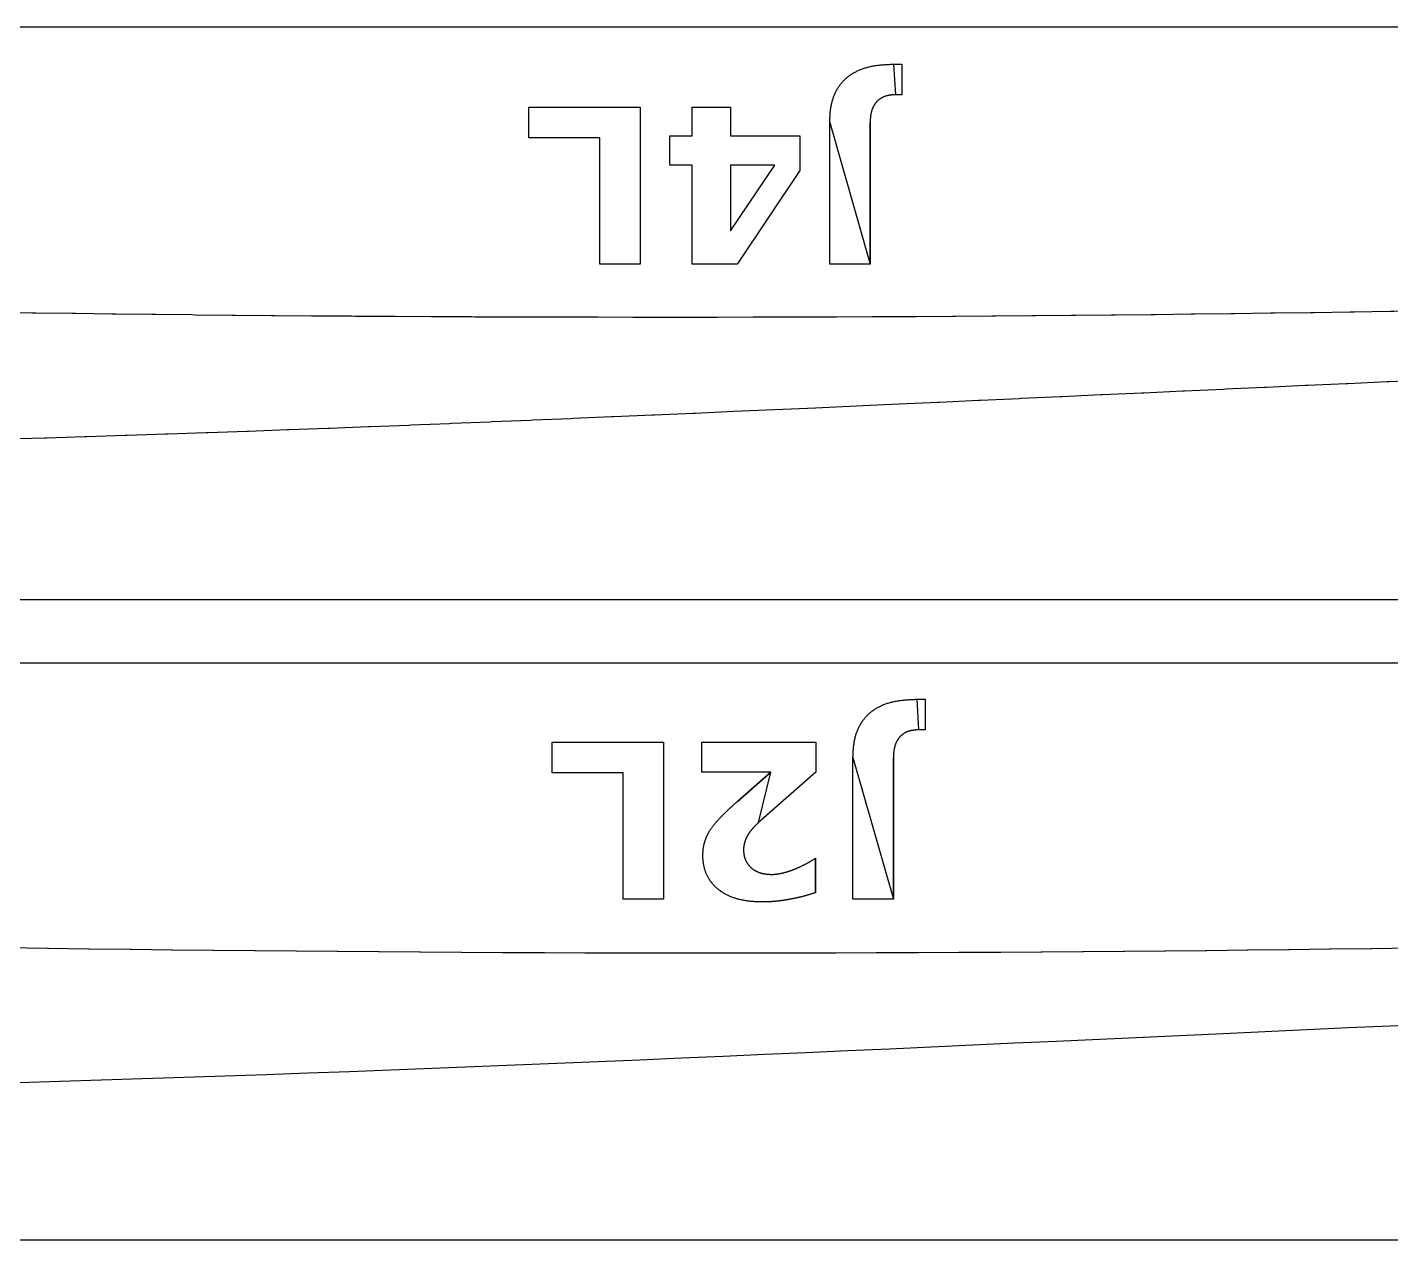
# Model space of a CAD drawing. Extents: x 27 to 271, y 44 to 138.
# Drawn here: x 53.84 to 80.66, y 43.66 to 67.53 of the extents above; entities that cross this region are included whole.
import ezdxf

# ---------------------------------------------------------------- set-up
doc = ezdxf.new("R2010")
doc.units = 0
doc.layers.add('jig_layer', color=7, linetype='CONTINUOUS')
doc.layers.add('jig_number_layer', color=7, linetype='CONTINUOUS')

msp = doc.modelspace()

# ---------------------------------------------------------------- linework, layer by layer
at = {"layer": 'jig_layer', "color": 7}
for points in [[(161.830856, 64.382816), (162.489557, 64.350318), (162.558657, 64.34806), (163.209554, 64.309816), (163.277556, 64.306825), (163.917655, 64.262618), (163.984254, 64.259005), (164.610172, 64.208219), (164.674637, 64.204014), (165.280814, 64.146523), (165.342533, 64.141527), (165.922641, 64.077124), (165.980793, 64.071423), (166.031333, 64.064932), (166.271346, 64.068516), (166.271346, 65.530329), (170.591347, 65.530329), (170.591347, 67.53033), (27.057154, 67.53033), (27.057154, 62.60833)], [(52.429153, 61.931818), (53.144155, 61.921516), (53.215153, 61.920388), (53.930155, 61.910538), (54.001154, 61.909409), (54.717154, 61.900265), (54.787154, 61.899136), (55.503154, 61.890585), (55.574153, 61.889456), (56.289154, 61.881695), (56.360153, 61.880566), (57.075155, 61.873426), (57.146153, 61.872297)], [(57.146153, 61.872418), (57.861155, 61.865814), (57.932153, 61.864968), (58.646153, 61.858815), (58.717155, 61.857969), (59.432153, 61.852522), (59.503155, 61.851675), (60.218153, 61.846736), (60.288153, 61.846172)], [(60.288153, 61.846019), (61.004154, 61.841729), (61.075152, 61.841165)], [(61.075152, 61.841018), (61.790154, 61.837406), (61.860153, 61.836841), (62.575155, 61.833934), (62.646154, 61.83337), (63.361152, 61.831112), (63.432154, 61.830548), (64.148154, 61.828854), (64.217155, 61.828572), (64.278154, 61.828318), (64.953154, 61.827189)], [(64.953154, 61.827319), (65.002153, 61.827122), (65.061155, 61.826918), (65.753152, 61.826354), (65.787154, 61.826219), (65.844155, 61.826018), (66.552154, 61.826219), (66.627155, 61.825936), (67.336154, 61.826501)], [(67.336154, 61.826619), (67.411154, 61.826416), (68.119154, 61.827827), (68.194154, 61.827714), (68.902154, 61.82969)], [(68.902154, 61.82982), (68.977154, 61.829718), (69.685154, 61.83254)], [(69.685154, 61.832416), (69.760155, 61.832416), (70.468154, 61.835718), (70.543155, 61.835817), (71.252153, 61.839712), (71.327154, 61.839819), (72.034154, 61.844419), (72.109152, 61.844526), (72.817155, 61.849719), (72.892152, 61.849928), (73.601154, 61.855714), (73.676154, 61.855993), (74.383152, 61.862428), (74.458153, 61.862701)], [(74.458153, 61.862817), (75.166753, 61.869816), (75.241853, 61.870381), (75.949954, 61.877916), (76.025155, 61.87848), (76.733154, 61.886806), (76.808353, 61.88737), (77.516352, 61.896402), (77.591553, 61.896966), (78.299553, 61.90659), (78.374754, 61.907154)], [(78.374754, 61.907324), (79.082855, 61.917427), (79.158053, 61.918274), (79.866355, 61.928914), (79.941553, 61.92976), (80.649953, 61.941106), (80.725154, 61.941952), (81.433755, 61.953918), (81.508953, 61.955047)], [(36.968227, 59.323675), (36.252325, 59.352978), (36.216328, 59.353825), (35.506725, 59.388877), (35.471125, 59.390006), (34.769992, 59.431176), (34.735005, 59.432587), (34.045387, 59.480376), (34.011148, 59.482352), (33.336806, 59.536877), (33.303633, 59.539135), (32.650605, 59.600972), (32.618855, 59.603512), (31.993916, 59.672976), (31.963992, 59.675883), (31.784028, 59.699194), (31.544034, 59.695582), (31.544034, 58.263795), (27.224015, 58.263795), (27.224015, 56.263791), (174.092227, 56.263791), (174.092227, 61.171895)], [(81.400224, 60.585474), (80.633226, 60.550766), (80.594324, 60.549073), (79.827524, 60.514263), (79.788724, 60.51257), (79.022225, 60.477563), (78.983425, 60.47587), (78.217226, 60.440761), (78.178426, 60.439068), (77.412525, 60.40396), (77.373726, 60.402266), (76.608026, 60.367158), (76.569226, 60.365465), (75.803825, 60.33026), (75.765124, 60.328567), (75.000124, 60.29336), (74.961425, 60.291666), (74.196725, 60.256459), (74.158023, 60.254766), (73.393723, 60.219558), (73.355025, 60.217865), (72.590925, 60.182754), (72.552224, 60.181061), (71.788424, 60.146051), (71.749725, 60.144358), (70.986125, 60.109548), (70.145425, 60.071451), (69.343925, 60.03525), (68.542625, 59.999451), (67.741825, 59.963953), (66.979825, 59.930351), (66.941226, 59.928658), (66.179525, 59.895353), (66.141024, 59.89366), (65.379524, 59.860857), (65.340924, 59.859163), (64.579624, 59.826778), (64.541025, 59.825085)], [(64.541025, 59.824975), (63.780125, 59.793177), (63.741526, 59.791484), (62.981123, 59.760177), (62.942625, 59.758484), (62.182426, 59.727778), (62.143925, 59.726084), (61.384025, 59.69598), (61.345524, 59.694286), (60.585824, 59.664882), (60.547323, 59.663188), (59.788024, 59.634484), (59.749523, 59.63279), (58.990524, 59.604681), (58.952124, 59.602988), (58.193525, 59.575781), (58.155123, 59.574088), (57.396925, 59.547672), (57.358624, 59.545979), (56.600824, 59.520353), (56.562425, 59.518942), (55.805124, 59.49405), (55.766724, 59.492639), (55.009824, 59.468763), (54.971524, 59.467069), (54.214926, 59.44435), (54.176625, 59.442939), (53.420625, 59.421067)], [(170.970583, 51.621907), (171.215236, 51.590213), (171.455241, 51.593882), (171.455241, 53.010609), (175.77525, 53.010609), (175.77525, 55.010605), (27.241039, 55.010605), (27.241039, 50.109506)], [(53.440042, 49.414985), (54.23804, 49.403414), (54.254042, 49.403132), (55.05104, 49.392408), (55.067042, 49.392408), (55.865039, 49.382248), (55.881041, 49.382248), (56.679039, 49.372652), (56.695041, 49.372483), (57.492039, 49.363734), (57.508041, 49.363734), (58.306039, 49.355832), (58.322041, 49.355606), (59.119039, 49.348268), (59.135041, 49.348071), (59.932039, 49.341297), (59.948041, 49.3411), (60.74504, 49.334891), (60.761042, 49.334693), (61.55804, 49.329049), (61.574042, 49.328851), (62.37204, 49.324053), (62.388042, 49.323941), (63.184041, 49.319989), (63.201031, 49.319905), (63.997041, 49.3168), (64.014031, 49.316575), (64.810039, 49.313752)], [(64.810039, 49.313103), (64.826041, 49.313019), (65.62504, 49.310196), (65.639038, 49.310168), (65.700041, 49.309971), (66.46304, 49.309971), (66.510041, 49.309801), (67.293038, 49.309801), (67.321035, 49.309745), (68.110038, 49.309858), (68.132051, 49.309745), (68.922036, 49.309745), (68.942046, 49.309717), (69.733039, 49.312539), (69.753048, 49.312426), (70.544041, 49.315248), (70.56405, 49.315305), (71.353039, 49.318409), (71.374037, 49.318409), (72.164039, 49.322078), (72.185036, 49.322078), (72.975041, 49.326593), (72.995051, 49.326593), (73.785039, 49.331673), (73.805048, 49.331758), (74.596044, 49.337403), (74.616053, 49.337515), (75.406041, 49.344007), (75.427038, 49.344091), (76.216039, 49.351147), (76.237036, 49.351231), (77.026939, 49.359134), (77.047344, 49.359247), (77.837439, 49.367713), (77.857929, 49.367798), (78.648041, 49.377111), (78.66853, 49.377224), (79.458639, 49.387102), (79.479044, 49.387299), (80.269244, 49.398024), (80.289648, 49.398221), (81.079941, 49.40951)], [(81.480646, 47.906818), (80.657246, 47.869367), (79.834243, 47.831803), (79.011444, 47.794127), (77.366845, 47.718661), (74.081646, 47.567643), (73.261144, 47.529995), (72.441043, 47.492431), (71.620947, 47.455037), (70.801244, 47.41784), (69.982046, 47.380953), (69.163147, 47.344349), (68.344644, 47.308027), (67.526346, 47.271987), (66.708446, 47.236286), (65.890744, 47.201009), (65.073245, 47.166239), (64.256144, 47.132033), (63.439444, 47.098421), (62.623144, 47.065457), (61.807245, 47.033143), (60.991344, 47.001534), (60.179345, 46.970772), (60.17593, 46.970631), (59.360929, 46.940489), (58.546331, 46.911138), (57.732134, 46.882662), (56.92173, 46.855286), (56.918428, 46.855145), (56.108532, 46.828616), (56.10523, 46.828588), (55.295727, 46.803188), (55.292425, 46.802991), (54.483223, 46.778437)], [(54.483229, 46.778578), (54.479927, 46.778465), (53.671428, 46.755041), (53.668126, 46.755013), (52.860126, 46.732717)], [(27.014259, 43.663381), (176.924933, 43.663381)]]:
    msp.add_lwpolyline(points, dxfattribs=at)
at = {"layer": 'jig_number_layer', "color": 7}
for points in [[(70.885744, 66.803134), (71.046975, 66.803134), (71.046975, 66.201623), (70.922952, 66.201623), (70.885744, 66.803134), (70.885744, 66.803134), (70.885744, 66.803134), (70.885744, 66.803134)], [(65.897935, 62.869526), (65.102119, 62.869526), (65.102119, 65.354126), (63.704789, 65.354126), (63.704789, 65.955643), (65.897935, 65.955643), (65.897935, 62.869526), (65.897935, 62.869526), (65.897935, 62.869526), (65.897935, 62.869526), (65.897935, 62.869526), (65.897935, 62.869526)], [(67.803762, 62.869526), (66.919063, 62.869526), (66.919063, 64.816693), (66.478779, 64.816693), (66.478779, 65.393403), (66.919063, 65.393403), (66.919063, 65.955643), (67.67147, 65.955643), (67.67147, 65.393403), (69.039864, 65.393403), (69.039864, 64.711272), (67.803762, 62.869526), (67.803762, 62.869526), (67.803762, 62.869526), (67.803762, 62.869526), (67.803762, 62.869526), (67.803762, 62.869526)], [(70.420659, 62.869526), (69.62484, 62.869526), (69.62484, 65.65592), (70.420659, 62.869526), (70.420659, 62.869526), (70.420659, 62.869526), (70.420659, 62.869526)], [(70.420659, 65.65592), (70.420659, 62.869526), (70.420659, 62.869526), (70.420659, 65.65592), (70.420659, 65.65592), (70.420659, 65.65592), (70.420659, 65.65592)], [(67.67147, 63.524781), (68.543768, 64.816693), (67.67147, 64.816693), (67.67147, 63.524781), (67.67147, 63.524781), (67.67147, 63.524781), (67.67147, 63.524781), (67.67147, 63.524781), (67.67147, 63.524781)], [(71.342888, 54.302199), (71.504119, 54.302199), (71.504119, 53.700699), (71.380096, 53.700699), (71.342888, 54.302199), (71.342888, 54.302199), (71.342888, 54.302199), (71.342888, 54.302199)], [(66.355079, 50.368586), (65.559263, 50.368586), (65.559263, 52.853186), (64.161932, 52.853186), (64.161932, 53.454714), (66.355079, 53.454714), (66.355079, 50.368586), (66.355079, 50.368586), (66.355079, 50.368586), (66.355079, 50.368586), (66.355079, 50.368586), (66.355079, 50.368586)], [(68.467611, 52.869724), (67.109554, 52.869724), (67.109554, 53.454714), (69.352312, 53.454714), (69.352312, 52.869724), (68.225766, 51.875483), (68.467611, 52.869724), (68.467611, 52.869724), (68.467611, 52.869724), (68.467611, 52.869724)], [(70.8778, 50.368586), (70.081984, 50.368586), (70.081984, 53.154994), (70.8778, 50.368586), (70.8778, 50.368586), (70.8778, 50.368586), (70.8778, 50.368586)], [(70.8778, 53.154994), (70.8778, 50.368586), (70.8778, 50.368586), (70.8778, 53.154994), (70.8778, 53.154994), (70.8778, 53.154994), (70.8778, 53.154994)], [(67.808221, 52.290943), (68.467611, 52.869724), (68.467611, 52.869724), (67.808221, 52.290943), (67.808221, 52.290943), (67.808221, 52.290943), (67.808221, 52.290943)], [(69.344043, 51.172665), (69.344043, 50.494683), (69.344043, 51.172665), (69.344043, 51.172665), (69.344043, 51.172665), (69.344043, 51.172665)]]:
    msp.add_lwpolyline(points, close=True, dxfattribs=at)
for points, knots in [([(69.62484, 65.65592), (69.625423, 65.669055), (69.626587, 65.695327), (69.628635, 65.73472), (69.630944, 65.774065), (69.6337, 65.813346), (69.637035, 65.852549), (69.641136, 65.89166), (69.646168, 65.930642), (69.652244, 65.969453), (69.6592, 66.006346), (69.667, 66.041287), (69.675427, 66.074288), (69.684896, 66.107029), (69.695431, 66.139466), (69.707021, 66.171565), (69.719696, 66.203258), (69.733451, 66.234506), (69.74832, 66.265246), (69.763891, 66.294683), (69.780084, 66.322804), (69.796798, 66.349624), (69.814436, 66.375835), (69.832986, 66.401401), (69.852433, 66.426284), (69.872762, 66.450429), (69.893956, 66.473797), (69.915999, 66.496342), (69.939098, 66.518232), (69.963272, 66.539378), (69.988459, 66.559774), (70.014407, 66.579226), (70.041059, 66.597728), (70.068348, 66.615306), (70.09622, 66.63196), (70.124634, 66.647695), (70.153533, 66.662544), (70.184156, 66.677115), (70.216532, 66.691282), (70.250671, 66.704924), (70.285211, 66.717486), (70.320108, 66.728985), (70.355315, 66.739456), (70.390788, 66.748933), (70.426495, 66.757421), (70.462399, 66.764959), (70.5006, 66.771975), (70.54111, 66.778279), (70.583903, 66.783825), (70.626826, 66.788397), (70.669845, 66.792127), (70.712931, 66.795167), (70.756077, 66.79764), (70.79927, 66.799693), (70.8425, 66.801486), (70.871324, 66.802581), (70.885736, 66.803128)], [0, 0, 0, 0, 0.039443, 0.078891, 0.118338, 0.15768, 0.197021, 0.236366, 0.275647, 0.314925, 0.354201, 0.388254, 0.422309, 0.456365, 0.490486, 0.524607, 0.558728, 0.592866, 0.627009, 0.661149, 0.692748, 0.72434, 0.755934, 0.787508, 0.819081, 0.850655, 0.882177, 0.913702, 0.945224, 0.977625, 1.010028, 1.042432, 1.07489, 1.107342, 1.139792, 1.17228, 1.204764, 1.237249, 1.274005, 1.310763, 1.347522, 1.384247, 1.420973, 1.457703, 1.494384, 1.531066, 1.567749, 1.610893, 1.654041, 1.69719, 1.740383, 1.783574, 1.826764, 1.87003, 1.913298, 1.956565, 1.956565, 1.956565, 1.956565]), ([(70.922952, 66.201623), (70.917289, 66.20134), (70.90596, 66.200776), (70.888971, 66.199866), (70.872002, 66.198833), (70.855061, 66.197609), (70.838157, 66.196133), (70.821291, 66.194354), (70.804483, 66.192166), (70.787753, 66.189491), (70.771816, 66.186415), (70.756678, 66.182986), (70.742342, 66.179255), (70.728124, 66.175053), (70.714038, 66.1704), (70.700106, 66.165284), (70.68635, 66.159707), (70.672795, 66.153652), (70.659466, 66.14711), (70.646667, 66.140245), (70.634398, 66.133096), (70.622663, 66.125684), (70.611196, 66.117871), (70.6, 66.109675), (70.589104, 66.101087), (70.578509, 66.092132), (70.568253, 66.0828), (70.558331, 66.073125), (70.54865, 66.063), (70.539262, 66.052401), (70.530159, 66.041363), (70.521454, 66.030004), (70.513155, 66.01834), (70.50524, 66.006407), (70.497722, 65.994219), (70.490605, 65.98179), (70.483872, 65.969144), (70.477323, 65.955823), (70.470966, 65.941843), (70.464871, 65.927187), (70.459247, 65.912345), (70.454085, 65.897341), (70.449364, 65.882196), (70.445084, 65.866928), (70.441243, 65.851551), (70.437837, 65.83608), (70.434687, 65.819704), (70.431853, 65.802418), (70.429378, 65.784229), (70.427326, 65.765978), (70.425566, 65.747691), (70.424249, 65.72936), (70.423155, 65.711008), (70.422153, 65.692637), (70.421426, 65.67424), (70.420896, 65.661977), (70.420631, 65.655844)], [0, 0, 0, 0, 0.017012, 0.034027, 0.051042, 0.068012, 0.08498, 0.101946, 0.118885, 0.135826, 0.152765, 0.167568, 0.182382, 0.197199, 0.212039, 0.226876, 0.241717, 0.256562, 0.271406, 0.28625, 0.300122, 0.313998, 0.327881, 0.341742, 0.355616, 0.369493, 0.383349, 0.397204, 0.411062, 0.425366, 0.439671, 0.453973, 0.468289, 0.48261, 0.496923, 0.511242, 0.52557, 0.539896, 0.555766, 0.571637, 0.587506, 0.603372, 0.619231, 0.63509, 0.650936, 0.666772, 0.682609, 0.70096, 0.719315, 0.737672, 0.756055, 0.774427, 0.792801, 0.811209, 0.82962, 0.848034, 0.848034, 0.848034, 0.848034]), ([(70.081984, 53.154994), (70.082566, 53.168128), (70.083731, 53.194396), (70.085778, 53.233786), (70.088087, 53.27313), (70.090844, 53.312412), (70.094179, 53.351617), (70.098278, 53.390728), (70.103312, 53.429706), (70.109388, 53.468512), (70.116343, 53.505401), (70.124145, 53.540339), (70.132571, 53.573341), (70.142039, 53.606088), (70.152574, 53.638528), (70.164162, 53.670623), (70.176849, 53.70231), (70.190594, 53.733562), (70.205467, 53.764307), (70.221031, 53.79375), (70.237228, 53.82187), (70.25394, 53.84869), (70.271588, 53.874906), (70.290108, 53.900499), (70.309575, 53.925362), (70.329908, 53.949483), (70.351104, 53.972841), (70.373145, 53.995397), (70.396219, 54.017309), (70.420421, 54.038417), (70.445597, 54.058818), (70.47153, 54.078291), (70.498218, 54.096743), (70.525493, 54.114341), (70.553342, 54.131036), (70.581799, 54.146695), (70.610674, 54.161589), (70.641287, 54.176193), (70.673685, 54.190309), (70.707813, 54.203975), (70.742365, 54.216533), (70.777237, 54.228136), (70.812447, 54.238609), (70.847948, 54.247945), (70.88363, 54.256484), (70.919548, 54.263928), (70.95775, 54.270918), (70.998249, 54.277301), (71.041049, 54.282835), (71.083969, 54.287473), (71.126986, 54.291242), (71.170072, 54.294282), (71.21323, 54.296604), (71.256401, 54.299149), (71.299645, 54.300685), (71.328468, 54.301751), (71.342879, 54.302284)], [0, 0, 0, 0, 0.039438, 0.078882, 0.11833, 0.157671, 0.197015, 0.236363, 0.275636, 0.314909, 0.354184, 0.38823, 0.422288, 0.456351, 0.490476, 0.524594, 0.558702, 0.592851, 0.626997, 0.661142, 0.692739, 0.72433, 0.755925, 0.787528, 0.819082, 0.850634, 0.88215, 0.913686, 0.945224, 0.977587, 1.009999, 1.042416, 1.074853, 1.107316, 1.139779, 1.172243, 1.20474, 1.237236, 1.273981, 1.31074, 1.347503, 1.384255, 1.420981, 1.457686, 1.494367, 1.531036, 1.567715, 1.610867, 1.654017, 1.697171, 1.740366, 1.783555, 1.826746, 1.870024, 1.913288, 1.956553, 1.956553, 1.956553, 1.956553]), ([(71.380096, 53.700699), (71.374428, 53.700525), (71.36308, 53.700175), (71.346142, 53.698401), (71.32915, 53.697878), (71.312165, 53.697354), (71.295318, 53.695194), (71.278398, 53.693581), (71.261678, 53.690651), (71.244907, 53.68827), (71.228935, 53.68546), (71.213833, 53.681936), (71.199501, 53.678267), (71.185227, 53.674296), (71.171189, 53.66952), (71.157261, 53.664446), (71.143443, 53.65905), (71.129952, 53.652862), (71.116596, 53.646334), (71.103827, 53.639395), (71.091539, 53.632273), (71.079775, 53.624872), (71.06838, 53.616925), (71.057112, 53.608798), (71.046263, 53.600167), (71.035648, 53.591265), (71.025372, 53.581965), (71.015493, 53.572245), (71.005788, 53.562137), (70.996381, 53.55154), (70.987331, 53.540456), (70.978576, 53.529125), (70.97031, 53.517451), (70.962368, 53.505534), (70.954862, 53.493332), (70.947769, 53.4809), (70.940989, 53.468286), (70.934466, 53.454957), (70.928114, 53.440963), (70.922011, 53.42631), (70.916383, 53.411472), (70.911229, 53.396463), (70.906502, 53.381311), (70.902234, 53.36605), (70.898375, 53.350684), (70.894979, 53.335217), (70.891828, 53.318835), (70.888994, 53.301549), (70.886522, 53.283363), (70.884499, 53.265103), (70.882736, 53.246809), (70.881422, 53.228474), (70.880359, 53.210133), (70.879348, 53.191776), (70.878624, 53.173388), (70.878093, 53.161127), (70.877828, 53.154994)], [0, 0, 0, 0, 0.017007, 0.034051, 0.051052, 0.067996, 0.084993, 0.101971, 0.118969, 0.135889, 0.152792, 0.167599, 0.182399, 0.197174, 0.212035, 0.226865, 0.241648, 0.256521, 0.271376, 0.286241, 0.300105, 0.313982, 0.32792, 0.341775, 0.355655, 0.369498, 0.383333, 0.397219, 0.411067, 0.425366, 0.439714, 0.453988, 0.468314, 0.482617, 0.496945, 0.51128, 0.525553, 0.539899, 0.555791, 0.57165, 0.587511, 0.603391, 0.619251, 0.635119, 0.650926, 0.666774, 0.682619, 0.700968, 0.719317, 0.73767, 0.756082, 0.774449, 0.792811, 0.811198, 0.829601, 0.848017, 0.848017, 0.848017, 0.848017]), ([(69.344043, 50.494683), (69.337451, 50.492614), (69.324267, 50.488475), (69.304492, 50.482264), (69.284711, 50.476054), (69.264923, 50.469848), (69.245117, 50.4637), (69.225274, 50.457697), (69.205405, 50.451789), (69.185524, 50.445912), (69.165719, 50.440254), (69.146056, 50.434627), (69.126474, 50.429271), (69.106847, 50.424109), (69.087192, 50.419051), (69.06752, 50.414029), (69.047816, 50.409141), (69.028073, 50.404431), (69.008296, 50.399869), (68.988655, 50.395317), (68.969063, 50.391113), (68.949601, 50.386889), (68.930155, 50.382567), (68.910612, 50.378703), (68.891087, 50.374752), (68.871579, 50.370711), (68.851985, 50.367141), (68.832417, 50.363498), (68.812927, 50.360087), (68.793559, 50.356675), (68.774296, 50.353353), (68.755014, 50.350154), (68.735709, 50.347143), (68.716386, 50.344262), (68.697058, 50.34142), (68.677711, 50.338674), (68.658337, 50.336066), (68.639072, 50.333582), (68.619965, 50.330931), (68.600917, 50.328936), (68.58184, 50.327184), (68.562857, 50.324575), (68.543749, 50.323178), (68.524636, 50.321891), (68.505636, 50.319333), (68.486481, 50.318707), (68.4675, 50.317619), (68.448573, 50.317227), (68.42983, 50.315459), (68.411011, 50.314777), (68.392204, 50.314879), (68.373333, 50.314525), (68.354652, 50.311434), (68.335751, 50.312259), (68.31694, 50.31204), (68.291678, 50.312112), (68.259988, 50.312072), (68.22185, 50.312656), (68.183756, 50.314798), (68.145714, 50.317597), (68.107664, 50.320121), (68.069678, 50.323474), (68.031794, 50.327929), (67.994005, 50.333218), (67.957975, 50.33907), (67.923694, 50.345295), (67.891168, 50.351904), (67.858825, 50.359371), (67.826672, 50.367594), (67.794703, 50.376461), (67.76298, 50.386155), (67.731553, 50.396781), (67.700452, 50.408304), (67.670665, 50.420193), (67.642282, 50.432596), (67.615228, 50.445295), (67.588553, 50.458772), (67.562265, 50.473003), (67.536432, 50.48806), (67.511036, 50.503884), (67.486216, 50.520591), (67.461857, 50.537958), (67.438589, 50.555749), (67.416449, 50.573961), (67.395313, 50.592398), (67.374805, 50.611523), (67.35496, 50.631334), (67.335807, 50.651819), (67.317396, 50.672963), (67.299746, 50.694732), (67.282928, 50.717134), (67.267005, 50.740076), (67.25204, 50.763544), (67.237984, 50.787462), (67.224845, 50.811881), (67.212525, 50.836749), (67.201147, 50.862087), (67.190617, 50.887822), (67.180993, 50.913901), (67.172206, 50.940263), (67.164052, 50.967682), (67.156651, 50.996175), (67.150031, 51.025713), (67.144409, 51.05546), (67.139753, 51.085374), (67.136041, 51.115419), (67.133229, 51.145565), (67.131404, 51.175789), (67.130316, 51.206053), (67.130137, 51.232362), (67.130423, 51.254701), (67.130941, 51.273069), (67.131872, 51.291423), (67.133128, 51.309748), (67.134623, 51.328047), (67.136648, 51.346305), (67.138801, 51.364542), (67.141544, 51.382694), (67.144614, 51.40069), (67.148, 51.418562), (67.151749, 51.436291), (67.155881, 51.453929), (67.16037, 51.471491), (67.165206, 51.488976), (67.170411, 51.50636), (67.175973, 51.523636), (67.181847, 51.54081), (67.188083, 51.557987), (67.194767, 51.575121), (67.201773, 51.592255), (67.209141, 51.609257), (67.216843, 51.626099), (67.224893, 51.64277), (67.233265, 51.659267), (67.241993, 51.675576), (67.251032, 51.691711), (67.261039, 51.708717), (67.272163, 51.726519), (67.284324, 51.745148), (67.296944, 51.763519), (67.309883, 51.781659), (67.323235, 51.799489), (67.336849, 51.817108), (67.350753, 51.834517), (67.364865, 51.851779), (67.380757, 51.870752), (67.398499, 51.891372), (67.418086, 51.913633), (67.437992, 51.935627), (67.458048, 51.957462), (67.478419, 51.97898), (67.498975, 52.000288), (67.519748, 52.021399), (67.540673, 52.042378), (67.563574, 52.06497), (67.588551, 52.089068), (67.615526, 52.114749), (67.6427, 52.140238), (67.670045, 52.165543), (67.697522, 52.190704), (67.725129, 52.215744), (67.752754, 52.240765), (67.780503, 52.26565), (67.799, 52.282229), (67.808249, 52.290519)], [0, 0, 0, 0, 0.020729, 0.041453, 0.062184, 0.082926, 0.10367, 0.124398, 0.145119, 0.165857, 0.186592, 0.206911, 0.227211, 0.247496, 0.267793, 0.288099, 0.308402, 0.328697, 0.348988, 0.369292, 0.389182, 0.4091, 0.429038, 0.448942, 0.468861, 0.4888, 0.508704, 0.52861, 0.548513, 0.568061, 0.58761, 0.607154, 0.626695, 0.646227, 0.665762, 0.685302, 0.70485, 0.724407, 0.743577, 0.762716, 0.781856, 0.801046, 0.820177, 0.839314, 0.858508, 0.877634, 0.896761, 0.915555, 0.934399, 0.953213, 0.972015, 0.990839, 1.009756, 1.028579, 1.047402, 1.066226, 1.104354, 1.14248, 1.180631, 1.218794, 1.256916, 1.295031, 1.333179, 1.371338, 1.409495, 1.442676, 1.475857, 1.509058, 1.542247, 1.575413, 1.608577, 1.641748, 1.674922, 1.708068, 1.737948, 1.767833, 1.797714, 1.827596, 1.857498, 1.887403, 1.917346, 1.947242, 1.977138, 2.005197, 2.033233, 2.061267, 2.089305, 2.117341, 2.145382, 2.173396, 2.201399, 2.229399, 2.257155, 2.284878, 2.31261, 2.340325, 2.368118, 2.395915, 2.423728, 2.451498, 2.479265, 2.509529, 2.539794, 2.570062, 2.600332, 2.630602, 2.660867, 2.691147, 2.721427, 2.751707, 2.770067, 2.788447, 2.806829, 2.825196, 2.843549, 2.861904, 2.880301, 2.898637, 2.91697, 2.935068, 2.953203, 2.971328, 2.989412, 3.007579, 3.02575, 3.043847, 3.062024, 3.080198, 3.098664, 3.117196, 3.135728, 3.154248, 3.172753, 3.191262, 3.209743, 3.22824, 3.246741, 3.268934, 3.291209, 3.313479, 3.335792, 3.358049, 3.380303, 3.402585, 3.424886, 3.447193, 3.47683, 3.506491, 3.536144, 3.565821, 3.595433, 3.625036, 3.654642, 3.684283, 3.713927, 3.751149, 3.788401, 3.825661, 3.862918, 3.900173, 3.93743, 3.974732, 4.011989, 4.04925, 4.04925, 4.04925, 4.04925]), ([(68.225766, 51.875483), (68.222295, 51.872192), (68.215359, 51.865615), (68.204973, 51.855758), (68.194568, 51.845949), (68.184263, 51.836048), (68.173975, 51.826102), (68.163815, 51.816007), (68.15373, 51.805839), (68.143723, 51.795613), (68.134214, 51.785593), (68.125105, 51.775836), (68.116462, 51.766273), (68.108016, 51.756546), (68.099537, 51.746853), (68.09127, 51.736962), (68.083132, 51.726916), (68.075139, 51.716755), (68.067243, 51.706569), (68.059676, 51.69668), (68.052591, 51.68695), (68.045868, 51.677489), (68.039198, 51.668005), (68.032738, 51.658396), (68.026348, 51.648702), (68.020181, 51.638865), (68.01412, 51.628967), (68.008203, 51.61898), (68.002657, 51.60912), (67.99734, 51.599442), (67.992377, 51.589893), (67.987584, 51.580249), (67.982895, 51.570549), (67.978433, 51.560756), (67.974127, 51.550882), (67.970005, 51.540928), (67.96609, 51.530916), (67.96231, 51.520963), (67.958879, 51.511019), (67.955609, 51.501145), (67.952535, 51.49124), (67.949653, 51.481272), (67.946977, 51.471229), (67.944436, 51.461136), (67.942262, 51.450966), (67.940105, 51.440799), (67.93815, 51.430626), (67.936552, 51.420419), (67.935036, 51.410207), (67.933728, 51.399968), (67.932707, 51.389681), (67.931861, 51.379388), (67.9312, 51.369051), (67.930734, 51.358722), (67.930446, 51.348382), (67.93035, 51.336426), (67.930466, 51.322843), (67.931065, 51.307665), (67.932019, 51.292502), (67.933345, 51.277375), (67.935138, 51.2623), (67.937321, 51.247289), (67.940073, 51.23236), (67.94315, 51.217488), (67.946636, 51.203094), (67.950517, 51.189177), (67.954684, 51.175715), (67.959268, 51.162373), (67.964282, 51.149195), (67.969728, 51.136199), (67.975582, 51.123388), (67.981861, 51.110783), (67.988545, 51.0984), (67.99567, 51.086234), (68.003221, 51.074301), (68.011241, 51.062628), (68.019588, 51.051168), (68.028364, 51.040003), (68.037448, 51.029108), (68.046936, 51.018575), (68.056695, 51.008309), (68.066818, 50.998366), (68.077225, 50.988588), (68.088107, 50.979173), (68.099258, 50.96992), (68.1107, 50.961001), (68.122402, 50.952435), (68.134357, 50.94425), (68.146549, 50.93644), (68.158969, 50.929007), (68.171609, 50.92195), (68.184657, 50.915164), (68.198121, 50.908689), (68.211977, 50.902541), (68.226056, 50.896923), (68.240291, 50.891694), (68.254639, 50.886733), (68.269145, 50.88224), (68.283779, 50.87821), (68.298504, 50.874539), (68.313851, 50.87112), (68.329835, 50.868057), (68.346421, 50.8652), (68.3631, 50.862866), (68.37976, 50.860384), (68.396552, 50.859177), (68.413318, 50.857884), (68.430163, 50.857552), (68.446922, 50.855777), (68.462908, 50.855102), (68.478028, 50.855242), (68.492284, 50.855255), (68.506544, 50.855071), (68.520808, 50.855792), (68.534969, 50.857549), (68.549192, 50.858376), (68.563451, 50.858904), (68.577552, 50.861258), (68.592075, 50.863393), (68.606881, 50.866023), (68.622117, 50.868104), (68.637322, 50.870343), (68.652405, 50.873317), (68.667515, 50.876216), (68.682551, 50.879463), (68.697546, 50.88289), (68.712531, 50.88638), (68.727862, 50.890309), (68.743588, 50.894456), (68.759714, 50.898803), (68.77576, 50.903451), (68.79175, 50.908287), (68.807722, 50.913196), (68.823602, 50.918411), (68.839425, 50.923806), (68.855235, 50.929227), (68.871433, 50.934924), (68.887966, 50.941024), (68.90492, 50.947285), (68.921811, 50.953688), (68.938638, 50.960276), (68.955408, 50.967045), (68.972104, 50.974018), (68.988753, 50.981101), (69.005383, 50.988262), (69.0223, 50.99599), (69.039747, 51.003782), (69.057468, 51.012144), (69.075154, 51.020581), (69.092779, 51.029136), (69.110315, 51.037884), (69.127758, 51.046828), (69.145136, 51.055888), (69.162478, 51.065035), (69.180107, 51.074759), (69.198212, 51.084722), (69.216647, 51.095145), (69.235068, 51.105627), (69.253325, 51.116389), (69.271595, 51.127105), (69.289835, 51.137829), (69.308034, 51.148633), (69.326183, 51.159563), (69.338282, 51.166867), (69.344334, 51.170521)], [0, 0, 0, 0, 0.01435, 0.028676, 0.042957, 0.057247, 0.071548, 0.085888, 0.100214, 0.114511, 0.128807, 0.141656, 0.154553, 0.167476, 0.180301, 0.193187, 0.206144, 0.219086, 0.231971, 0.244808, 0.25644, 0.268077, 0.279628, 0.291223, 0.302812, 0.314457, 0.326051, 0.337634, 0.349276, 0.35999, 0.370759, 0.381558, 0.392298, 0.403078, 0.413841, 0.424614, 0.435396, 0.44609, 0.45655, 0.466952, 0.477294, 0.48766, 0.498079, 0.508474, 0.518879, 0.529273, 0.539655, 0.549952, 0.560265, 0.570626, 0.580915, 0.591275, 0.601608, 0.611987, 0.62229, 0.63264, 0.647854, 0.663035, 0.678204, 0.693428, 0.708585, 0.723742, 0.738927, 0.754119, 0.769298, 0.783348, 0.797454, 0.81157, 0.825663, 0.839745, 0.853835, 0.867912, 0.881984, 0.896041, 0.910201, 0.924338, 0.938523, 0.952728, 0.966934, 0.98107, 0.995249, 1.00942, 1.023633, 1.038081, 1.05258, 1.067098, 1.081596, 1.096081, 1.110556, 1.125026, 1.139498, 1.153978, 1.169141, 1.184311, 1.199447, 1.214607, 1.229803, 1.244986, 1.260156, 1.275332, 1.290509, 1.307321, 1.324152, 1.340992, 1.357848, 1.374658, 1.391476, 1.408294, 1.425166, 1.442004, 1.456262, 1.470522, 1.484775, 1.499036, 1.513328, 1.52756, 1.541773, 1.556078, 1.57039, 1.585823, 1.601179, 1.616521, 1.631918, 1.647293, 1.662679, 1.678061, 1.693438, 1.708835, 1.725538, 1.74223, 1.758939, 1.775651, 1.792347, 1.809064, 1.825791, 1.842499, 1.859206, 1.8773, 1.895367, 1.913425, 1.931491, 1.949577, 1.967679, 1.98577, 2.003857, 2.021994, 2.041566, 2.061178, 2.080776, 2.100353, 2.119951, 2.139565, 2.159159, 2.178745, 2.198383, 2.219558, 2.24074, 2.261915, 2.283139, 2.304317, 2.325458, 2.346615, 2.36781, 2.389016, 2.389016, 2.389016, 2.389016])]:
    msp.add_open_spline(points, degree=3, knots=knots, dxfattribs=at)

doc.saveas('drawing.dxf')
